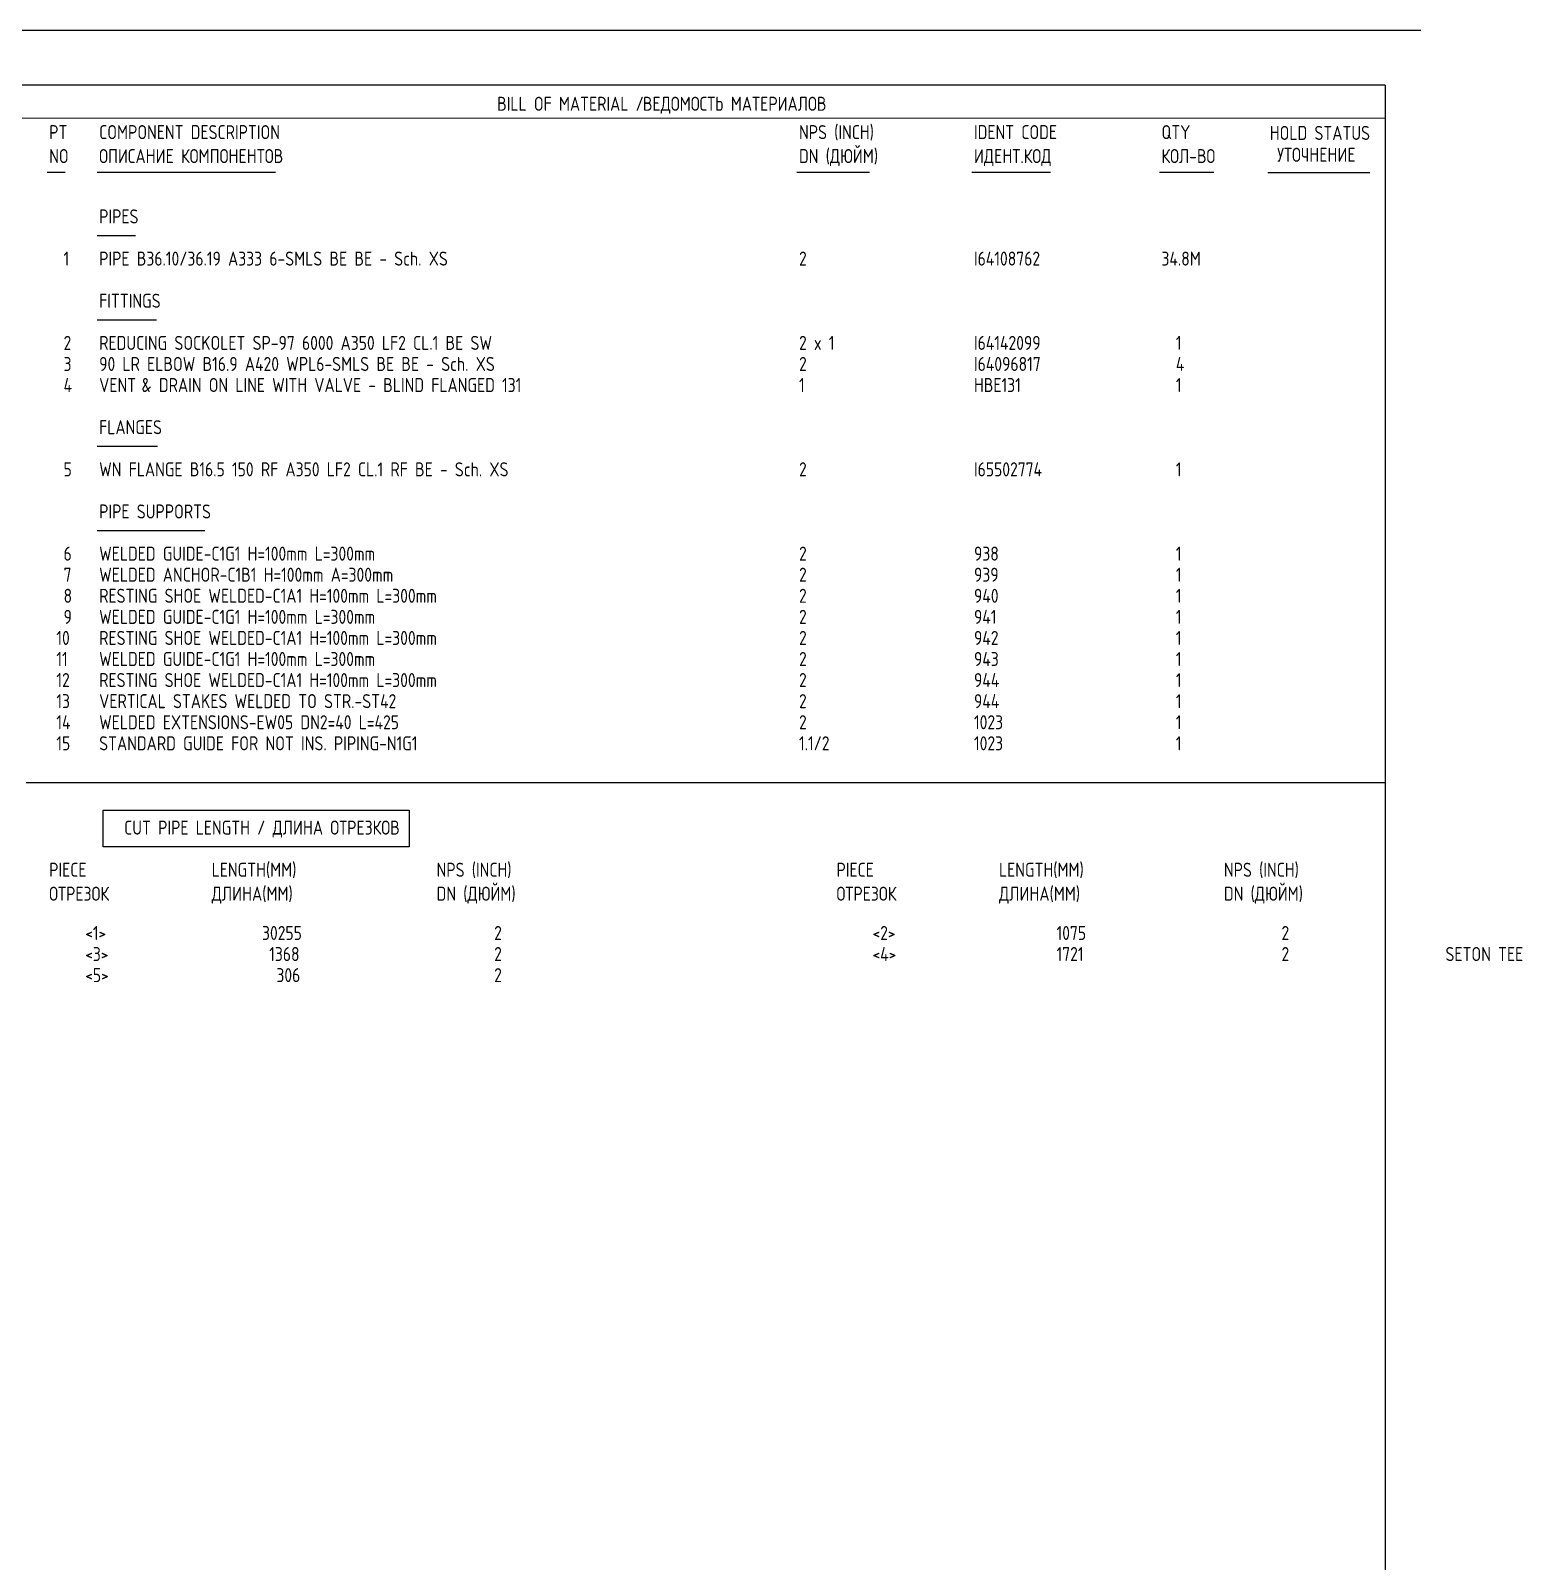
# Model space of a CAD drawing. Extents: x -1005 to 608, y -998 to 420.
# Drawn here: x 403.3 to 607.9, y 210 to 420 of the extents above; entities that cross this region are included whole.
import ezdxf

# ---------------------------------------------------------------- set-up
doc = ezdxf.new("R2010")
doc.units = 0
doc.styles.add('TTFN17', font='GOST type A')

msp = doc.modelspace()

# ---------------------------------------------------------------- linework, layer by layer
at = {"layer": 'GT_1', "flags": 128}
for points in [[(594, 420), (0, 420)], [(589.1, 412.5), (25.4, 412.5)], [(589.1, 412.5), (589.1, 7.5)], [(589.1, 408), (162.7, 407.9)], [(408.046, 400.531), (405.557, 400.531)], [(436.894, 400.531), (412.414, 400.531)], [(518.373, 400.531), (508.414, 400.531)], [(543.202, 400.531), (532.414, 400.531)], [(565.597, 400.531), (558.129, 400.531)], [(587, 400.5), (573, 400.5)], [(417.669, 391.854), (412.414, 391.854)], [(420.573, 380.289), (412.414, 380.289)], [(420.713, 362.942), (412.414, 362.942)], [(427.211, 351.378), (412.414, 351.378)], [(402.7, 316.843), (589, 316.843)], [(413.271, 313.058), (455.204, 313.058), (455.204, 308.01), (413.271, 308.01), (413.271, 313.058)]]:
    msp.add_lwpolyline(points, dxfattribs=at)

# ---------------------------------------------------------------- texts
at = {"layer": 'GT_1', "style": 'TTFN17'}
for s, p in [('BILL OF MATERIAL /', (467.289, 409)), ('ВЕДОМОСТЬ МАТЕРИАЛОВ', (487.289, 409)), ('PT', (405.846, 405.109)), ('COMPONENT DESCRIPTION', (412.703, 405.109)), ('NPS (INCH)', (508.703, 405.109)), ('IDENT CODE', (532.703, 405.109)), ('QTY', (558.417, 405.109)), ('HOLD STATUS', (573.289, 405)), ('NO', (405.846, 401.822)), ('ОПИСАНИЕ КОМПОНЕНТОВ', (412.703, 401.822)), ('DN (ДЮЙМ)', (508.703, 401.822)), ('ИДЕНТ.КОД', (532.703, 401.822)), ('КОЛ-ВО', (558.417, 401.822)), ('УТОЧНЕНИЕ', (574.289, 402)), ('PIPES', (412.703, 393.544)), ('  1', (405.846, 387.762)), ('PIPE B36.10/36.19 A333 6-SMLS BE BE - Sch. XS', (412.703, 387.762)), ('2', (508.703, 387.762)), ('I64108762', (532.703, 387.762)), ('34.8M', (558.417, 387.762)), ('FITTINGS', (412.703, 381.98)), ('  2', (405.846, 376.197)), ('REDUCING SOCKOLET SP-97 6000 A350 LF2 CL.1 BE SW', (412.703, 376.197)), ('2 x 1', (508.703, 376.197)), ('I64142099', (532.703, 376.197)), ('  1', (558.417, 376.197)), ('  3', (405.846, 373.306)), ('90 LR ELBOW B16.9 A420 WPL6-SMLS BE BE - Sch. XS', (412.703, 373.306)), ('2', (508.703, 373.306)), ('I64096817', (532.703, 373.306)), ('  4', (558.417, 373.306)), ('  4', (405.846, 370.415)), ('VENT', (412.703, 370.415)), ('& DRAIN ON LINE WITH VALVE - BLIND FLANGED 131', (418.513, 370.415)), ('1', (508.703, 370.415)), ('HBE131', (532.703, 370.415)), ('  1', (558.417, 370.415)), ('FLANGES', (412.703, 364.633)), ('  5', (405.846, 358.85)), ('WN FLANGE B16.5 150 RF A350 LF2 CL.1 RF BE - Sch. XS', (412.703, 358.85)), ('2', (508.703, 358.85)), ('I65502774', (532.703, 358.85)), ('  1', (558.417, 358.85)), ('PIPE SUPPORTS', (412.703, 353.068)), ('  6', (405.846, 347.286)), ('WELDED GUIDE-C1G1 H=100mm L=300mm', (412.703, 347.286)), ('2', (508.703, 347.286)), ('938', (532.703, 347.286)), ('  1', (558.417, 347.286)), ('  7', (405.846, 344.395)), ('WELDED ANCHOR-C1B1 H=100mm A=300mm', (412.703, 344.395)), ('2', (508.703, 344.395)), ('939', (532.703, 344.395)), ('  1', (558.417, 344.395)), ('  8', (405.846, 341.503)), ('RESTING SHOE WELDED-C1A1 H=100mm L=300mm', (412.703, 341.503)), ('2', (508.703, 341.503)), ('940', (532.703, 341.503)), ('  1', (558.417, 341.503)), ('  9', (405.846, 338.612)), ('WELDED GUIDE-C1G1 H=100mm L=300mm', (412.703, 338.612)), ('2', (508.703, 338.612)), ('941', (532.703, 338.612)), ('  1', (558.417, 338.612)), (' 10', (405.846, 335.721)), ('RESTING SHOE WELDED-C1A1 H=100mm L=300mm', (412.703, 335.721)), ('2', (508.703, 335.721)), ('942', (532.703, 335.721)), ('  1', (558.417, 335.721)), (' 11', (405.846, 332.83)), ('WELDED GUIDE-C1G1 H=100mm L=300mm', (412.703, 332.83)), ('2', (508.703, 332.83)), ('943', (532.703, 332.83)), ('  1', (558.417, 332.83)), (' 12', (405.846, 329.939)), ('RESTING SHOE WELDED-C1A1 H=100mm L=300mm', (412.703, 329.939)), ('2', (508.703, 329.939)), ('944', (532.703, 329.939)), ('  1', (558.417, 329.939)), (' 13', (405.846, 327.048)), ('VERTICAL STAKES WELDED TO STR.-ST42', (412.703, 327.048)), ('2', (508.703, 327.048)), ('944', (532.703, 327.048)), ('  1', (558.417, 327.048)), (' 14', (405.846, 324.156)), ('WELDED EXTENSIONS-EW05 DN2=40 L=425', (412.703, 324.156)), ('2', (508.703, 324.156)), ('1023', (532.703, 324.156)), ('  1', (558.417, 324.156)), (' 15', (405.846, 321.265)), ('STANDARD GUIDE FOR NOT INS. PIPING-N1G1', (412.703, 321.265)), ('1.1/2', (508.703, 321.265)), ('1023', (532.703, 321.265)), ('  1', (558.417, 321.265)), ('CUT PIPE LENGTH / ДЛИНА ОТРЕЗКОВ', (416.132, 309.701)), ('PIECE', (405.846, 303.918)), ('LENGTH(MM)', (428.132, 303.918)), ('NPS (INCH)', (458.989, 303.918)), ('PIECE', (513.846, 303.918)), ('LENGTH(MM)', (536.132, 303.918)), ('NPS (INCH)', (566.989, 303.918)), ('ОТРЕЗОК', (405.846, 300.632)), ('ДЛИНА(MM)', (428.132, 300.632)), ('DN (ДЮЙМ)', (458.989, 300.632)), ('ОТРЕЗОК', (513.846, 300.632)), ('ДЛИНА(MM)', (536.132, 300.632)), ('DN (ДЮЙМ)', (566.989, 300.632)), ('     <1>', (405.846, 295.245)), ('       30255', (428.132, 295.245)), ('        2', (458.989, 295.245)), ('     <2>', (513.846, 295.245)), ('        1075', (536.132, 295.245)), ('        2', (566.989, 295.245)), ('     <3>', (405.846, 292.354)), ('        1368', (428.132, 292.354)), ('        2', (458.989, 292.354)), ('     <4>', (513.846, 292.354)), ('        1721', (536.132, 292.354)), ('        2', (566.989, 292.354)), ('   SETON TEE', (594.417, 292.354)), ('     <5>', (405.846, 289.463)), ('         306', (428.132, 289.463)), ('        2', (458.989, 289.463))]:
    msp.add_text(s, height=1.925, dxfattribs=at).set_placement(p)

doc.saveas('drawing.dxf')
